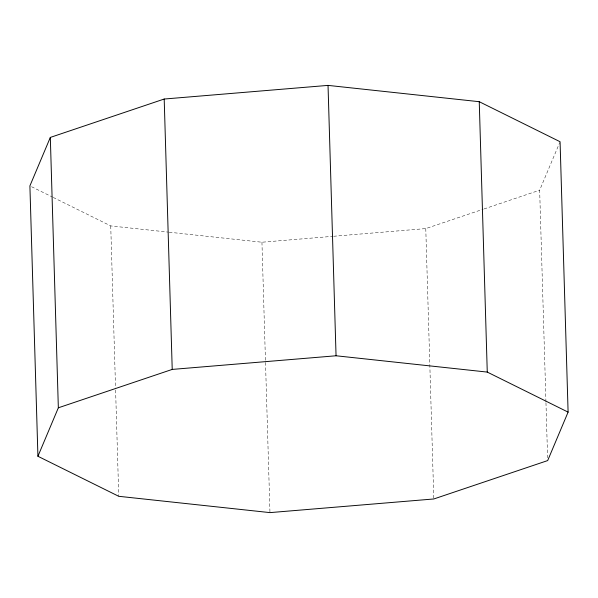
<?xml version="1.0" encoding="UTF-8"?>
<svg xmlns="http://www.w3.org/2000/svg" width="598" height="598" viewBox="0 0 598 598"><rect width="100%" height="100%" fill="white"/><g stroke="black" fill="none" stroke-linecap="round" stroke-linejoin="round"><path stroke-width="0.45" stroke-dasharray="2.99 2.24" d="M545.937 401.841L539.658 190.201L559.721 142.586M333.624 236.262L425.776 228.586L483.162 209.24M484.044 208.949L539.658 190.201M169.174 232.218L261.946 242.227L332.69 236.337M53.237 197.437L110.735 225.917L168.247 232.121M31.567 186.711L52.4 197.026M545.967 402.775L547.596 457.784M425.776 228.586L433.804 498.971M261.946 242.227L269.967 512.613M110.735 225.917L115.549 388.147M115.601 390.016L118.755 496.303"/><path stroke-width="0.9" d="M50.322 137.42L29.9 185.881L37.928 456.267L118.755 496.303L269.967 512.613L433.804 498.971L547.678 460.58L568.1 412.119L560.072 141.733L479.245 101.697L328.033 85.387L164.196 99.029L50.322 137.42L58.342 407.799L37.928 456.267M58.342 407.799L172.224 369.415L336.054 355.773L487.265 372.083L568.1 412.119M479.245 101.697L487.265 372.083M328.033 85.387L336.054 355.773M164.196 99.029L172.224 369.415"/></g></svg>
